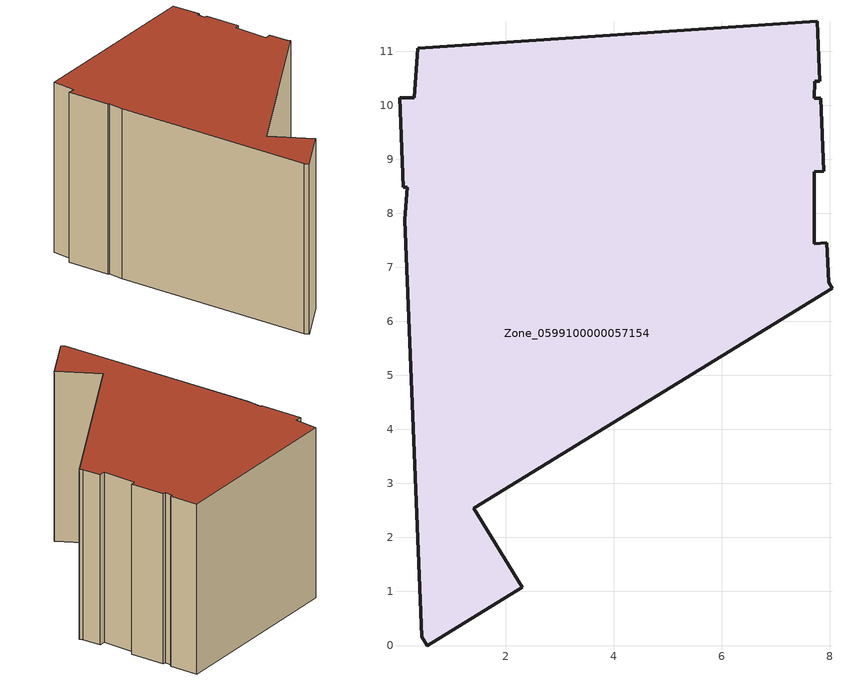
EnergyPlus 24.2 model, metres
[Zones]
Zone_0599100000057154
 floor ground (C_G): 0.38,11.06 7.77,11.55 7.82,10.45 7.72,10.44 7.72,10.13 7.83,10.13 7.89,8.78 7.71,8.77 7.71,7.44 7.95,7.46 7.98,6.72 8.04,6.61 1.41,2.54 2.31,1.08 0.55,0 0.45,0.16 0.13,7.88 0.18,8.48 0.11,8.48 0.04,10.14 0.31,10.14 z0
 wall outside (C_F): 0.55,0 2.31,1.08 1.41,2.54 8.04,6.61 7.98,6.72 7.95,7.46 7.71,7.44 7.71,8.77 7.89,8.78 7.83,10.13 7.72,10.13 7.72,10.44 7.82,10.45 7.77,11.55 0.38,11.06 0.31,10.14 0.04,10.14 0.11,8.48 0.18,8.48 0.13,7.88 0.45,0.16 0.55,0 z0:6.53
 roof outside (C_R): 7.77,11.55 0.38,11.06 0.31,10.14 0.04,10.14 0.11,8.48 0.18,8.48 0.13,7.88 0.45,0.16 0.55,0 2.31,1.08 1.41,2.54 8.04,6.61 7.98,6.72 7.95,7.46 7.71,7.44 7.71,8.77 7.89,8.78 7.83,10.13 7.72,10.13 7.72,10.44 7.82,10.45 z6.53
[BUILDING]
Pand.0599100000057154: North Axis=0; Terrain=City; Loads Convergence Tolerance Value=0.04; Temperature Convergence Tolerance Value=0.4; Solar Distribution=FullExterior; Maximum Number of Warmup Days=25; Minimum Number of Warmup Days=1
[Site:Location]
Rotterdam.The.Hague.AP_ZH_NLD Design_Conditions: Latitude=51.96; Longitude=4.45; Time Zone=1; Elevation=-4.5
[SITE:GROUNDTEMPERATURE:BUILDINGSURFACE]
18, 18, 18, 18, 18, 18, 18, 18, 18, 18, 18, 18
[MATERIAL] Thermal Absorptance=0.9; Solar Absorptance=0.7; Visible Absorptance=0.7
Name | Roughness | Thickness | Conductivity | Density | Specific Heat
G.TC.1946 | MediumSmooth | 0.15 | 1 | 540 | 1210
F.TC.1946 | Rough | 0.3 | 0.857143 | 1920 | 840
R.TC.1946 | MediumRough | 0.2 | 0.909091 | 1500 | 1000
[CONSTRUCTION]
C_G: G.TC.1946
C_F: F.TC.1946
C_R: R.TC.1946
[ZONE]
Zone_0599100000057154: Type=1; Multiplier=1; Ceiling Height=Autocalculate; Volume=Autocalculate; Floor Area=autocalculate; Part of Total Floor Area=Yes
[ZONEINFILTRATION:DESIGNFLOWRATE]
Infil_Zone_0599100000057154: Zone or ZoneList or Space or SpaceList=Zone_0599100000057154; Schedule=AlwaysOn; Design Flow Rate Calculation Method=Flow/Area; Flow Rate per Floor Area=0.003; Constant Term Coefficient=1; Temperature Term Coefficient=0; Velocity Term Coefficient=0; Velocity Squared Term Coefficient=0
[HVACTEMPLATE:ZONE:IDEALLOADSAIRSYSTEM]
Zone_0599100000057154: Maximum Heating Supply Air Temperature=50; Minimum Cooling Supply Air Temperature=13; Maximum Heating Supply Air Humidity Ratio=0.0156; Minimum Cooling Supply Air Humidity Ratio=0.0077; Heating Limit=NoLimit; Cooling Limit=NoLimit; Dehumidification Control Type=ConstantSensibleHeatRatio; Cooling Sensible Heat Ratio=0.7; Dehumidification Setpoint=60; Humidification Control Type=None; Humidification Setpoint=30; Outdoor Air Method=None; Outdoor Air Flow Rate per Person=0.00944; Outdoor Air Flow Rate per Zone Floor Area=0; Outdoor Air Flow Rate per Zone=0; Demand Controlled Ventilation Type=None; Outdoor Air Economizer Type=NoEconomizer; Heat Recovery Type=None; Sensible Heat Recovery Effectiveness=0.7; Latent Heat Recovery Effectiveness=0.65
[ZONECONTROL:THERMOSTAT]
ThermostatControl_Zone_0599100000057154: Zone or ZoneList=Zone_0599100000057154; Control Type Schedule=DualSetpointControlType; Control 1=Thermostat_Zone_0599100000057154; Temperature Difference Between Cutout And Setpoint=0
[THERMOSTATSETPOINT:DUALSETPOINT]
Thermostat_Zone_0599100000057154: Heating Setpoint Temperature Schedule=HeatingSetpoint_Zone_0599100000057154; Cooling Setpoint Temperature Schedule=CoolingSetpoint_Zone_0599100000057154
[SCHEDULE:COMPACT]
HeatingSetpoint_Zone_0599100000057154: Through: 12/31, For: AllDays, Until: 24:00, 21
CoolingSetpoint_Zone_0599100000057154: Through: 12/31, For: AllDays, Until: 24:00, 24
DualSetpointControlType: Through: 12/31, For: AllDays, Until: 24:00, 4
AlwaysOn: Through: 12/31, For: AllDays, Until: 24:00, 1
